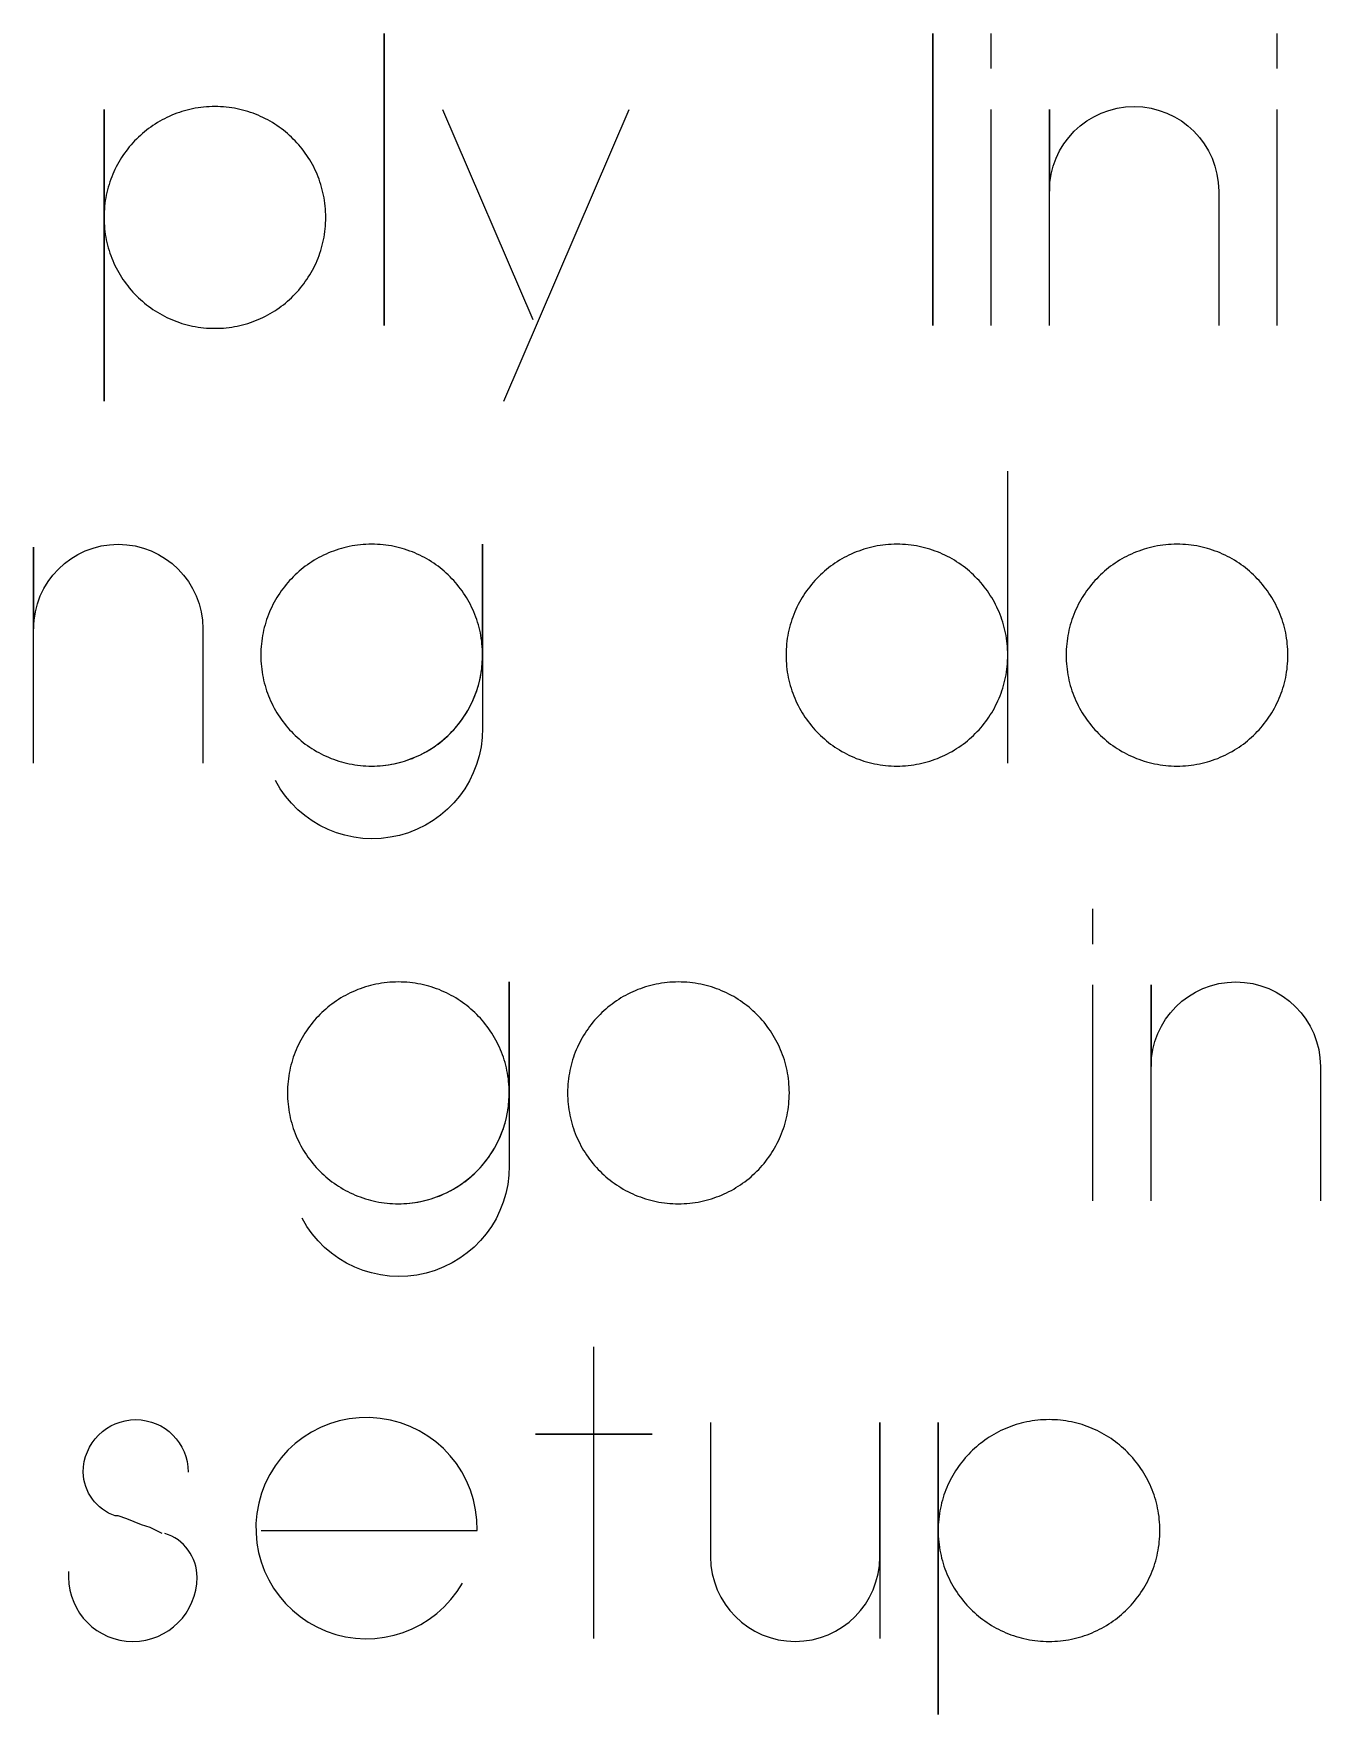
# Model space of a CAD drawing. Extents: x -841 to 7008, y -577 to 2808.
# Drawn here: x 1951.5 to 2172, y -506.3 to -218.3 of the extents above; entities that cross this region are included whole.
import ezdxf

# ---------------------------------------------------------------- set-up
doc = ezdxf.new("R2010")
doc.units = 0
doc.layers.add('T5_LOGOLAYER_2', color=18, linetype='CONTINUOUS')

msp = doc.modelspace()

# ---------------------------------------------------------------- linework, layer by layer
at = {"layer": 'T5_LOGOLAYER_2'}
for points in [[(2011.58, -268.28), (2011.58, -218.28)], [(2105.58, -268.28), (2105.58, -218.28)], [(1963.58, -268.28), (1963.58, -231.28), (1963.58, -249.78), (1963.58, -250.27), (1963.6, -250.76), (1963.63, -251.25), (1963.67, -251.73), (1963.73, -252.2), (1963.79, -252.68), (1963.87, -253.15), (1963.96, -253.61), (1964.06, -254.07), (1964.17, -254.53), (1964.3, -254.99), (1964.43, -255.43), (1964.57, -255.88), (1964.73, -256.32), (1964.89, -256.75), (1965.07, -257.18), (1965.25, -257.6), (1965.45, -258.02), (1965.65, -258.43), (1965.87, -258.84), (1966.09, -259.24), (1966.33, -259.64), (1966.57, -260.02), (1966.82, -260.41), (1967.08, -260.78), (1967.35, -261.15), (1967.63, -261.51), (1967.91, -261.87), (1968.21, -262.22), (1968.51, -262.56), (1968.82, -262.89), (1969.14, -263.22), (1969.47, -263.54), (1969.8, -263.85), (1970.14, -264.15), (1970.49, -264.45), (1970.85, -264.73), (1971.21, -265.01), (1971.58, -265.28), (1971.95, -265.54), (1972.34, -265.79), (1972.72, -266.03), (1973.12, -266.27), (1973.52, -266.49), (1973.93, -266.71), (1974.34, -266.91), (1974.76, -267.11), (1975.18, -267.29), (1975.61, -267.47), (1976.04, -267.63), (1976.48, -267.79), (1976.93, -267.93), (1977.37, -268.06), (1977.83, -268.19), (1978.29, -268.3), (1978.75, -268.4), (1979.21, -268.49), (1979.68, -268.57), (1980.16, -268.63), (1980.63, -268.69), (1981.11, -268.73), (1981.6, -268.76), (1982.09, -268.78), (1982.58, -268.78), (1983.07, -268.78), (1983.55, -268.76), (1984.04, -268.73), (1984.52, -268.69), (1985, -268.63), (1985.47, -268.57), (1985.94, -268.49), (1986.41, -268.4), (1986.87, -268.3), (1987.32, -268.19), (1987.78, -268.06), (1988.23, -267.93), (1988.67, -267.79), (1989.11, -267.63), (1989.54, -267.47), (1989.97, -267.29), (1990.4, -267.11), (1990.81, -266.91), (1991.23, -266.71), (1991.63, -266.49), (1992.03, -266.27), (1992.43, -266.03), (1992.82, -265.79), (1993.2, -265.54), (1993.57, -265.28), (1993.94, -265.01), (1994.31, -264.73), (1994.66, -264.45), (1995.01, -264.15), (1995.35, -263.85), (1995.68, -263.54), (1996.01, -263.22), (1996.33, -262.89), (1996.64, -262.56), (1996.94, -262.22), (1997.24, -261.87), (1997.52, -261.51), (1997.8, -261.15), (1998.07, -260.78), (1998.33, -260.41), (1998.58, -260.02), (1998.83, -259.64), (1999.06, -259.24), (1999.28, -258.84), (1999.5, -258.43), (1999.7, -258.02), (1999.9, -257.6), (2000.08, -257.18), (2000.26, -256.75), (2000.42, -256.32), (2000.58, -255.88), (2000.72, -255.43), (2000.86, -254.99), (2000.98, -254.53), (2001.09, -254.07), (2001.19, -253.61), (2001.28, -253.15), (2001.36, -252.68), (2001.42, -252.2), (2001.48, -251.73), (2001.52, -251.25), (2001.55, -250.76), (2001.57, -250.27), (2001.58, -249.78), (2001.57, -249.29), (2001.55, -248.81), (2001.52, -248.32), (2001.48, -247.84), (2001.42, -247.36), (2001.36, -246.89), (2001.28, -246.42), (2001.19, -245.95), (2001.09, -245.49), (2000.98, -245.04), (2000.86, -244.58), (2000.72, -244.13), (2000.58, -243.69), (2000.42, -243.25), (2000.26, -242.82), (2000.08, -242.39), (1999.9, -241.96), (1999.7, -241.55), (1999.5, -241.13), (1999.28, -240.73), (1999.06, -240.33), (1998.83, -239.93), (1998.58, -239.54), (1998.33, -239.16), (1998.07, -238.79), (1997.8, -238.42), (1997.52, -238.05), (1997.24, -237.7), (1996.94, -237.35), (1996.64, -237.01), (1996.33, -236.68), (1996.01, -236.35), (1995.68, -236.03), (1995.35, -235.72), (1995.01, -235.42), (1994.66, -235.12), (1994.31, -234.84), (1993.94, -234.56), (1993.57, -234.29), (1993.2, -234.03), (1992.82, -233.78), (1992.43, -233.53), (1992.03, -233.3), (1991.63, -233.08), (1991.23, -232.86), (1990.81, -232.66), (1990.4, -232.46), (1989.97, -232.28), (1989.54, -232.1), (1989.11, -231.94), (1988.67, -231.78), (1988.23, -231.64), (1987.78, -231.5), (1987.32, -231.38), (1986.87, -231.27), (1986.41, -231.17), (1985.94, -231.08), (1985.47, -231), (1985, -230.94), (1984.52, -230.88), (1984.04, -230.84), (1983.55, -230.81), (1983.07, -230.79), (1982.58, -230.78), (1982.09, -230.79), (1981.6, -230.81), (1981.11, -230.84), (1980.63, -230.88), (1980.16, -230.94), (1979.68, -231), (1979.21, -231.08), (1978.75, -231.17), (1978.29, -231.27), (1977.83, -231.38), (1977.37, -231.5), (1976.93, -231.64), (1976.48, -231.78), (1976.04, -231.94), (1975.61, -232.1), (1975.18, -232.28), (1974.76, -232.46), (1974.34, -232.66), (1973.93, -232.86), (1973.52, -233.08), (1973.12, -233.3), (1972.72, -233.53), (1972.34, -233.78), (1971.95, -234.03), (1971.58, -234.29), (1971.21, -234.56), (1970.85, -234.84), (1970.49, -235.12), (1970.14, -235.42), (1969.8, -235.72), (1969.47, -236.03), (1969.14, -236.35), (1968.82, -236.68), (1968.51, -237.01), (1968.21, -237.35), (1967.91, -237.7), (1967.63, -238.05), (1967.35, -238.42), (1967.08, -238.79), (1966.82, -239.16), (1966.57, -239.54), (1966.33, -239.93), (1966.09, -240.33), (1965.87, -240.73), (1965.65, -241.13), (1965.45, -241.55), (1965.25, -241.96), (1965.07, -242.39), (1964.89, -242.82), (1964.73, -243.25), (1964.57, -243.69), (1964.43, -244.13), (1964.3, -244.58), (1964.17, -245.04), (1964.06, -245.49), (1963.96, -245.95), (1963.87, -246.42), (1963.79, -246.89), (1963.73, -247.36), (1963.67, -247.84), (1963.63, -248.32), (1963.6, -248.81), (1963.58, -249.29), (1963.58, -249.78), (1963.58, -281.28)], [(2009.44, -343.78), (2009.93, -343.78), (2010.42, -343.76), (2010.9, -343.73), (2011.39, -343.69), (2011.86, -343.63), (2012.34, -343.57), (2012.81, -343.49), (2013.27, -343.4), (2013.73, -343.3), (2014.19, -343.19), (2014.64, -343.06), (2015.09, -342.93), (2015.54, -342.79), (2015.98, -342.63), (2016.41, -342.47), (2016.84, -342.29), (2017.26, -342.11), (2017.68, -341.91), (2018.09, -341.71), (2018.5, -341.49), (2018.9, -341.27), (2019.29, -341.03), (2019.68, -340.79), (2020.07, -340.54), (2020.44, -340.28), (2020.81, -340.01), (2021.17, -339.73), (2021.53, -339.45), (2021.88, -339.15), (2022.22, -338.85), (2022.55, -338.54), (2022.88, -338.22), (2023.2, -337.89), (2023.51, -337.56), (2023.81, -337.22), (2024.1, -336.87), (2024.39, -336.51), (2024.67, -336.15), (2024.94, -335.78), (2025.2, -335.41), (2025.45, -335.02), (2025.69, -334.64), (2025.93, -334.24), (2026.15, -333.84), (2026.36, -333.43), (2026.57, -333.02), (2026.76, -332.6), (2026.95, -332.18), (2027.12, -331.75), (2027.29, -331.32), (2027.44, -330.88), (2027.59, -330.43), (2027.72, -329.99), (2027.84, -329.53), (2027.96, -329.07), (2028.06, -328.61), (2028.15, -328.15), (2028.22, -327.68), (2028.29, -327.2), (2028.34, -326.73), (2028.39, -326.25), (2028.42, -325.76), (2028.44, -325.27), (2028.44, -324.78), (2028.44, -324.29), (2028.42, -323.81), (2028.39, -323.32), (2028.34, -322.84), (2028.29, -322.36), (2028.22, -321.89), (2028.15, -321.42), (2028.06, -320.95), (2027.96, -320.49), (2027.84, -320.04), (2027.72, -319.58), (2027.59, -319.13), (2027.44, -318.69), (2027.29, -318.25), (2027.12, -317.82), (2026.95, -317.39), (2026.76, -316.96), (2026.57, -316.55), (2026.36, -316.13), (2026.15, -315.73), (2025.93, -315.33), (2025.69, -314.93), (2025.45, -314.54), (2025.2, -314.16), (2024.94, -313.79), (2024.67, -313.42), (2024.39, -313.05), (2024.1, -312.7), (2023.81, -312.35), (2023.51, -312.01), (2023.2, -311.68), (2022.88, -311.35), (2022.55, -311.03), (2022.22, -310.72), (2021.88, -310.42), (2021.53, -310.12), (2021.17, -309.84), (2020.81, -309.56), (2020.44, -309.29), (2020.07, -309.03), (2019.68, -308.78), (2019.29, -308.53), (2018.9, -308.3), (2018.5, -308.08), (2018.09, -307.86), (2017.68, -307.66), (2017.26, -307.46), (2016.84, -307.28), (2016.41, -307.1), (2015.98, -306.94), (2015.54, -306.78), (2015.09, -306.64), (2014.64, -306.5), (2014.19, -306.38), (2013.73, -306.27), (2013.27, -306.17), (2012.81, -306.08), (2012.34, -306), (2011.86, -305.94), (2011.39, -305.88), (2010.9, -305.84), (2010.42, -305.81), (2009.93, -305.79), (2009.44, -305.78), (2008.95, -305.79), (2008.46, -305.81), (2007.98, -305.84), (2007.5, -305.88), (2007.02, -305.94), (2006.55, -306), (2006.08, -306.08), (2005.61, -306.17), (2005.15, -306.27), (2004.69, -306.38), (2004.24, -306.5), (2003.79, -306.64), (2003.35, -306.78), (2002.91, -306.94), (2002.48, -307.1), (2002.05, -307.28), (2001.62, -307.46), (2001.21, -307.66), (2000.79, -307.86), (2000.39, -308.08), (1999.99, -308.3), (1999.59, -308.53), (1999.2, -308.78), (1998.82, -309.03), (1998.44, -309.29), (1998.07, -309.56), (1997.71, -309.84), (1997.36, -310.12), (1997.01, -310.42), (1996.67, -310.72), (1996.33, -311.03), (1996.01, -311.35), (1995.69, -311.68), (1995.38, -312.01), (1995.08, -312.35), (1994.78, -312.7), (1994.5, -313.05), (1994.22, -313.42), (1993.95, -313.79), (1993.69, -314.16), (1993.44, -314.54), (1993.19, -314.93), (1992.96, -315.33), (1992.74, -315.73), (1992.52, -316.13), (1992.32, -316.55), (1992.12, -316.96), (1991.94, -317.39), (1991.76, -317.82), (1991.6, -318.25), (1991.44, -318.69), (1991.3, -319.13), (1991.16, -319.58), (1991.04, -320.04), (1990.93, -320.49), (1990.83, -320.95), (1990.74, -321.42), (1990.66, -321.89), (1990.6, -322.36), (1990.54, -322.84), (1990.5, -323.32), (1990.47, -323.81), (1990.45, -324.29), (1990.44, -324.78), (1990.45, -325.27), (1990.47, -325.76), (1990.5, -326.25), (1990.54, -326.73), (1990.6, -327.2), (1990.66, -327.68), (1990.74, -328.15), (1990.83, -328.61), (1990.93, -329.07), (1991.04, -329.53), (1991.16, -329.99), (1991.3, -330.43), (1991.44, -330.88), (1991.6, -331.32), (1991.76, -331.75), (1991.94, -332.18), (1992.12, -332.6), (1992.32, -333.02), (1992.52, -333.43), (1992.74, -333.84), (1992.96, -334.24), (1993.19, -334.64), (1993.44, -335.02), (1993.69, -335.41), (1993.95, -335.78), (1994.22, -336.15), (1994.5, -336.51), (1994.78, -336.87), (1995.08, -337.22), (1995.38, -337.56), (1995.69, -337.89), (1996.01, -338.22), (1996.33, -338.54), (1996.67, -338.85), (1997.01, -339.15), (1997.36, -339.45), (1997.71, -339.73), (1998.07, -340.01), (1998.44, -340.28), (1998.82, -340.54), (1999.2, -340.79), (1999.59, -341.03), (1999.99, -341.27), (2000.39, -341.49), (2000.79, -341.71), (2001.21, -341.91), (2001.62, -342.11), (2002.05, -342.29), (2002.48, -342.47), (2002.91, -342.63), (2003.35, -342.79), (2003.79, -342.93), (2004.24, -343.06), (2004.69, -343.19), (2005.15, -343.3), (2005.61, -343.4), (2006.08, -343.49), (2006.55, -343.57), (2007.02, -343.63), (2007.5, -343.69), (2007.98, -343.73), (2008.46, -343.76), (2008.95, -343.78)], [(2147.44, -343.78), (2147.93, -343.78), (2148.42, -343.76), (2148.9, -343.73), (2149.39, -343.69), (2149.86, -343.63), (2150.34, -343.57), (2150.81, -343.49), (2151.27, -343.4), (2151.73, -343.3), (2152.19, -343.19), (2152.64, -343.06), (2153.09, -342.93), (2153.54, -342.79), (2153.98, -342.63), (2154.41, -342.47), (2154.84, -342.29), (2155.26, -342.11), (2155.68, -341.91), (2156.09, -341.71), (2156.5, -341.49), (2156.9, -341.27), (2157.29, -341.03), (2157.68, -340.79), (2158.07, -340.54), (2158.44, -340.28), (2158.81, -340.01), (2159.17, -339.73), (2159.53, -339.45), (2159.88, -339.15), (2160.22, -338.85), (2160.55, -338.54), (2160.88, -338.22), (2161.2, -337.89), (2161.51, -337.56), (2161.81, -337.22), (2162.1, -336.87), (2162.39, -336.51), (2162.67, -336.15), (2162.94, -335.78), (2163.2, -335.41), (2163.45, -335.02), (2163.69, -334.64), (2163.93, -334.24), (2164.15, -333.84), (2164.36, -333.43), (2164.57, -333.02), (2164.76, -332.6), (2164.95, -332.18), (2165.12, -331.75), (2165.29, -331.32), (2165.44, -330.88), (2165.59, -330.43), (2165.72, -329.99), (2165.84, -329.53), (2165.96, -329.07), (2166.06, -328.61), (2166.15, -328.15), (2166.22, -327.68), (2166.29, -327.2), (2166.34, -326.73), (2166.39, -326.25), (2166.42, -325.76), (2166.44, -325.27), (2166.44, -324.78), (2166.44, -324.29), (2166.42, -323.81), (2166.39, -323.32), (2166.34, -322.84), (2166.29, -322.36), (2166.22, -321.89), (2166.15, -321.42), (2166.06, -320.95), (2165.96, -320.49), (2165.84, -320.04), (2165.72, -319.58), (2165.59, -319.13), (2165.44, -318.69), (2165.29, -318.25), (2165.12, -317.82), (2164.95, -317.39), (2164.76, -316.96), (2164.57, -316.55), (2164.36, -316.13), (2164.15, -315.73), (2163.93, -315.33), (2163.69, -314.93), (2163.45, -314.54), (2163.2, -314.16), (2162.94, -313.79), (2162.67, -313.42), (2162.39, -313.05), (2162.1, -312.7), (2161.81, -312.35), (2161.51, -312.01), (2161.2, -311.68), (2160.88, -311.35), (2160.55, -311.03), (2160.22, -310.72), (2159.88, -310.42), (2159.53, -310.12), (2159.17, -309.84), (2158.81, -309.56), (2158.44, -309.29), (2158.07, -309.03), (2157.68, -308.78), (2157.29, -308.53), (2156.9, -308.3), (2156.5, -308.08), (2156.09, -307.86), (2155.68, -307.66), (2155.26, -307.46), (2154.84, -307.28), (2154.41, -307.1), (2153.98, -306.94), (2153.54, -306.78), (2153.09, -306.64), (2152.64, -306.5), (2152.19, -306.38), (2151.73, -306.27), (2151.27, -306.17), (2150.81, -306.08), (2150.34, -306), (2149.86, -305.94), (2149.39, -305.88), (2148.9, -305.84), (2148.42, -305.81), (2147.93, -305.79), (2147.44, -305.78), (2146.95, -305.79), (2146.46, -305.81), (2145.98, -305.84), (2145.5, -305.88), (2145.02, -305.94), (2144.55, -306), (2144.08, -306.08), (2143.61, -306.17), (2143.15, -306.27), (2142.69, -306.38), (2142.24, -306.5), (2141.79, -306.64), (2141.35, -306.78), (2140.91, -306.94), (2140.48, -307.1), (2140.05, -307.28), (2139.62, -307.46), (2139.21, -307.66), (2138.79, -307.86), (2138.39, -308.08), (2137.99, -308.3), (2137.59, -308.53), (2137.2, -308.78), (2136.82, -309.03), (2136.44, -309.29), (2136.07, -309.56), (2135.71, -309.84), (2135.36, -310.12), (2135.01, -310.42), (2134.67, -310.72), (2134.33, -311.03), (2134.01, -311.35), (2133.69, -311.68), (2133.38, -312.01), (2133.08, -312.35), (2132.78, -312.7), (2132.5, -313.05), (2132.22, -313.42), (2131.95, -313.79), (2131.69, -314.16), (2131.44, -314.54), (2131.19, -314.93), (2130.96, -315.33), (2130.74, -315.73), (2130.52, -316.13), (2130.32, -316.55), (2130.12, -316.96), (2129.94, -317.39), (2129.76, -317.82), (2129.6, -318.25), (2129.44, -318.69), (2129.3, -319.13), (2129.16, -319.58), (2129.04, -320.04), (2128.93, -320.49), (2128.83, -320.95), (2128.74, -321.42), (2128.66, -321.89), (2128.6, -322.36), (2128.54, -322.84), (2128.5, -323.32), (2128.47, -323.81), (2128.45, -324.29), (2128.44, -324.78), (2128.45, -325.27), (2128.47, -325.76), (2128.5, -326.25), (2128.54, -326.73), (2128.6, -327.2), (2128.66, -327.68), (2128.74, -328.15), (2128.83, -328.61), (2128.93, -329.07), (2129.04, -329.53), (2129.16, -329.99), (2129.3, -330.43), (2129.44, -330.88), (2129.6, -331.32), (2129.76, -331.75), (2129.94, -332.18), (2130.12, -332.6), (2130.32, -333.02), (2130.52, -333.43), (2130.74, -333.84), (2130.96, -334.24), (2131.19, -334.64), (2131.44, -335.02), (2131.69, -335.41), (2131.95, -335.78), (2132.22, -336.15), (2132.5, -336.51), (2132.78, -336.87), (2133.08, -337.22), (2133.38, -337.56), (2133.69, -337.89), (2134.01, -338.22), (2134.33, -338.54), (2134.67, -338.85), (2135.01, -339.15), (2135.36, -339.45), (2135.71, -339.73), (2136.07, -340.01), (2136.44, -340.28), (2136.82, -340.54), (2137.2, -340.79), (2137.59, -341.03), (2137.99, -341.27), (2138.39, -341.49), (2138.79, -341.71), (2139.21, -341.91), (2139.62, -342.11), (2140.05, -342.29), (2140.48, -342.47), (2140.91, -342.63), (2141.35, -342.79), (2141.79, -342.93), (2142.24, -343.06), (2142.69, -343.19), (2143.15, -343.3), (2143.61, -343.4), (2144.08, -343.49), (2144.55, -343.57), (2145.02, -343.63), (2145.5, -343.69), (2145.98, -343.73), (2146.46, -343.76), (2146.95, -343.78)], [(2014.01, -418.78), (2014.5, -418.78), (2014.99, -418.76), (2015.47, -418.73), (2015.95, -418.69), (2016.43, -418.63), (2016.9, -418.57), (2017.37, -418.49), (2017.84, -418.4), (2018.3, -418.3), (2018.76, -418.19), (2019.21, -418.06), (2019.66, -417.93), (2020.1, -417.79), (2020.54, -417.63), (2020.98, -417.47), (2021.4, -417.29), (2021.83, -417.11), (2022.25, -416.91), (2022.66, -416.71), (2023.07, -416.49), (2023.47, -416.27), (2023.86, -416.03), (2024.25, -415.79), (2024.63, -415.54), (2025.01, -415.28), (2025.38, -415.01), (2025.74, -414.73), (2026.1, -414.45), (2026.44, -414.15), (2026.78, -413.85), (2027.12, -413.54), (2027.44, -413.22), (2027.76, -412.89), (2028.07, -412.56), (2028.38, -412.22), (2028.67, -411.87), (2028.96, -411.51), (2029.23, -411.15), (2029.5, -410.78), (2029.76, -410.41), (2030.02, -410.02), (2030.26, -409.64), (2030.49, -409.24), (2030.72, -408.84), (2030.93, -408.43), (2031.14, -408.02), (2031.33, -407.6), (2031.52, -407.18), (2031.69, -406.75), (2031.86, -406.32), (2032.01, -405.88), (2032.16, -405.43), (2032.29, -404.99), (2032.41, -404.53), (2032.52, -404.07), (2032.62, -403.61), (2032.71, -403.15), (2032.79, -402.68), (2032.86, -402.2), (2032.91, -401.73), (2032.95, -401.25), (2032.98, -400.76), (2033, -400.27), (2033.01, -399.78), (2033, -399.29), (2032.98, -398.81), (2032.95, -398.32), (2032.91, -397.84), (2032.86, -397.36), (2032.79, -396.89), (2032.71, -396.42), (2032.62, -395.95), (2032.52, -395.49), (2032.41, -395.04), (2032.29, -394.58), (2032.16, -394.13), (2032.01, -393.69), (2031.86, -393.25), (2031.69, -392.82), (2031.52, -392.39), (2031.33, -391.96), (2031.14, -391.55), (2030.93, -391.13), (2030.72, -390.73), (2030.49, -390.33), (2030.26, -389.93), (2030.02, -389.54), (2029.76, -389.16), (2029.5, -388.79), (2029.23, -388.42), (2028.96, -388.05), (2028.67, -387.7), (2028.38, -387.35), (2028.07, -387.01), (2027.76, -386.68), (2027.44, -386.35), (2027.12, -386.03), (2026.78, -385.72), (2026.44, -385.42), (2026.1, -385.12), (2025.74, -384.84), (2025.38, -384.56), (2025.01, -384.29), (2024.63, -384.03), (2024.25, -383.78), (2023.86, -383.53), (2023.47, -383.3), (2023.07, -383.08), (2022.66, -382.86), (2022.25, -382.66), (2021.83, -382.46), (2021.4, -382.28), (2020.98, -382.1), (2020.54, -381.94), (2020.1, -381.78), (2019.66, -381.64), (2019.21, -381.5), (2018.76, -381.38), (2018.3, -381.27), (2017.84, -381.17), (2017.37, -381.08), (2016.9, -381), (2016.43, -380.94), (2015.95, -380.88), (2015.47, -380.84), (2014.99, -380.81), (2014.5, -380.79), (2014.01, -380.78), (2013.52, -380.79), (2013.03, -380.81), (2012.55, -380.84), (2012.07, -380.88), (2011.59, -380.94), (2011.12, -381), (2010.65, -381.08), (2010.18, -381.17), (2009.72, -381.27), (2009.26, -381.38), (2008.81, -381.5), (2008.36, -381.64), (2007.92, -381.78), (2007.48, -381.94), (2007.04, -382.1), (2006.61, -382.28), (2006.19, -382.46), (2005.77, -382.66), (2005.36, -382.86), (2004.95, -383.08), (2004.55, -383.3), (2004.16, -383.53), (2003.77, -383.78), (2003.39, -384.03), (2003.01, -384.29), (2002.64, -384.56), (2002.28, -384.84), (2001.92, -385.12), (2001.58, -385.42), (2001.23, -385.72), (2000.9, -386.03), (2000.57, -386.35), (2000.26, -386.68), (1999.95, -387.01), (1999.64, -387.35), (1999.35, -387.7), (1999.06, -388.05), (1998.78, -388.42), (1998.51, -388.79), (1998.25, -389.16), (1998, -389.54), (1997.76, -389.93), (1997.53, -390.33), (1997.3, -390.73), (1997.09, -391.13), (1996.88, -391.55), (1996.69, -391.96), (1996.5, -392.39), (1996.33, -392.82), (1996.16, -393.25), (1996.01, -393.69), (1995.86, -394.13), (1995.73, -394.58), (1995.61, -395.04), (1995.5, -395.49), (1995.4, -395.95), (1995.31, -396.42), (1995.23, -396.89), (1995.16, -397.36), (1995.11, -397.84), (1995.06, -398.32), (1995.03, -398.81), (1995.02, -399.29), (1995.01, -399.78), (1995.02, -400.27), (1995.03, -400.76), (1995.06, -401.25), (1995.11, -401.73), (1995.16, -402.2), (1995.23, -402.68), (1995.31, -403.15), (1995.4, -403.61), (1995.5, -404.07), (1995.61, -404.53), (1995.73, -404.99), (1995.86, -405.43), (1996.01, -405.88), (1996.16, -406.32), (1996.33, -406.75), (1996.5, -407.18), (1996.69, -407.6), (1996.88, -408.02), (1997.09, -408.43), (1997.3, -408.84), (1997.53, -409.24), (1997.76, -409.64), (1998, -410.02), (1998.25, -410.41), (1998.51, -410.78), (1998.78, -411.15), (1999.06, -411.51), (1999.35, -411.87), (1999.64, -412.22), (1999.95, -412.56), (2000.26, -412.89), (2000.57, -413.22), (2000.9, -413.54), (2001.23, -413.85), (2001.58, -414.15), (2001.92, -414.45), (2002.28, -414.73), (2002.64, -415.01), (2003.01, -415.28), (2003.39, -415.54), (2003.77, -415.79), (2004.16, -416.03), (2004.55, -416.27), (2004.95, -416.49), (2005.36, -416.71), (2005.77, -416.91), (2006.19, -417.11), (2006.61, -417.29), (2007.04, -417.47), (2007.48, -417.63), (2007.92, -417.79), (2008.36, -417.93), (2008.81, -418.06), (2009.26, -418.19), (2009.72, -418.3), (2010.18, -418.4), (2010.65, -418.49), (2011.12, -418.57), (2011.59, -418.63), (2012.07, -418.69), (2012.55, -418.73), (2013.03, -418.76), (2013.52, -418.78)], [(2062.01, -418.78), (2062.5, -418.78), (2062.99, -418.76), (2063.47, -418.73), (2063.95, -418.69), (2064.43, -418.63), (2064.9, -418.57), (2065.37, -418.49), (2065.84, -418.4), (2066.3, -418.3), (2066.76, -418.19), (2067.21, -418.06), (2067.66, -417.93), (2068.1, -417.79), (2068.54, -417.63), (2068.98, -417.47), (2069.4, -417.29), (2069.83, -417.11), (2070.25, -416.91), (2070.66, -416.71), (2071.07, -416.49), (2071.47, -416.27), (2071.86, -416.03), (2072.25, -415.79), (2072.63, -415.54), (2073.01, -415.28), (2073.38, -415.01), (2073.74, -414.73), (2074.1, -414.45), (2074.44, -414.15), (2074.78, -413.85), (2075.12, -413.54), (2075.44, -413.22), (2075.76, -412.89), (2076.07, -412.56), (2076.38, -412.22), (2076.67, -411.87), (2076.96, -411.51), (2077.23, -411.15), (2077.5, -410.78), (2077.76, -410.41), (2078.02, -410.02), (2078.26, -409.64), (2078.49, -409.24), (2078.72, -408.84), (2078.93, -408.43), (2079.14, -408.02), (2079.33, -407.6), (2079.52, -407.18), (2079.69, -406.75), (2079.86, -406.32), (2080.01, -405.88), (2080.16, -405.43), (2080.29, -404.99), (2080.41, -404.53), (2080.52, -404.07), (2080.62, -403.61), (2080.71, -403.15), (2080.79, -402.68), (2080.86, -402.2), (2080.91, -401.73), (2080.95, -401.25), (2080.98, -400.76), (2081, -400.27), (2081.01, -399.78), (2081, -399.29), (2080.98, -398.81), (2080.95, -398.32), (2080.91, -397.84), (2080.86, -397.36), (2080.79, -396.89), (2080.71, -396.42), (2080.62, -395.95), (2080.52, -395.49), (2080.41, -395.04), (2080.29, -394.58), (2080.16, -394.13), (2080.01, -393.69), (2079.86, -393.25), (2079.69, -392.82), (2079.52, -392.39), (2079.33, -391.96), (2079.14, -391.55), (2078.93, -391.13), (2078.72, -390.73), (2078.49, -390.33), (2078.26, -389.93), (2078.02, -389.54), (2077.76, -389.16), (2077.5, -388.79), (2077.23, -388.42), (2076.96, -388.05), (2076.67, -387.7), (2076.38, -387.35), (2076.07, -387.01), (2075.76, -386.68), (2075.44, -386.35), (2075.12, -386.03), (2074.78, -385.72), (2074.44, -385.42), (2074.1, -385.12), (2073.74, -384.84), (2073.38, -384.56), (2073.01, -384.29), (2072.63, -384.03), (2072.25, -383.78), (2071.86, -383.53), (2071.47, -383.3), (2071.07, -383.08), (2070.66, -382.86), (2070.25, -382.66), (2069.83, -382.46), (2069.4, -382.28), (2068.98, -382.1), (2068.54, -381.94), (2068.1, -381.78), (2067.66, -381.64), (2067.21, -381.5), (2066.76, -381.38), (2066.3, -381.27), (2065.84, -381.17), (2065.37, -381.08), (2064.9, -381), (2064.43, -380.94), (2063.95, -380.88), (2063.47, -380.84), (2062.99, -380.81), (2062.5, -380.79), (2062.01, -380.78), (2061.52, -380.79), (2061.03, -380.81), (2060.55, -380.84), (2060.07, -380.88), (2059.59, -380.94), (2059.12, -381), (2058.65, -381.08), (2058.18, -381.17), (2057.72, -381.27), (2057.26, -381.38), (2056.81, -381.5), (2056.36, -381.64), (2055.92, -381.78), (2055.48, -381.94), (2055.04, -382.1), (2054.61, -382.28), (2054.19, -382.46), (2053.77, -382.66), (2053.36, -382.86), (2052.95, -383.08), (2052.55, -383.3), (2052.16, -383.53), (2051.77, -383.78), (2051.39, -384.03), (2051.01, -384.29), (2050.64, -384.56), (2050.28, -384.84), (2049.92, -385.12), (2049.58, -385.42), (2049.23, -385.72), (2048.9, -386.03), (2048.57, -386.35), (2048.26, -386.68), (2047.95, -387.01), (2047.64, -387.35), (2047.35, -387.7), (2047.06, -388.05), (2046.78, -388.42), (2046.51, -388.79), (2046.25, -389.16), (2046, -389.54), (2045.76, -389.93), (2045.53, -390.33), (2045.3, -390.73), (2045.09, -391.13), (2044.88, -391.55), (2044.69, -391.96), (2044.5, -392.39), (2044.33, -392.82), (2044.16, -393.25), (2044.01, -393.69), (2043.86, -394.13), (2043.73, -394.58), (2043.61, -395.04), (2043.5, -395.49), (2043.4, -395.95), (2043.31, -396.42), (2043.23, -396.89), (2043.16, -397.36), (2043.11, -397.84), (2043.06, -398.32), (2043.03, -398.81), (2043.02, -399.29), (2043.01, -399.78), (2043.02, -400.27), (2043.03, -400.76), (2043.06, -401.25), (2043.11, -401.73), (2043.16, -402.2), (2043.23, -402.68), (2043.31, -403.15), (2043.4, -403.61), (2043.5, -404.07), (2043.61, -404.53), (2043.73, -404.99), (2043.86, -405.43), (2044.01, -405.88), (2044.16, -406.32), (2044.33, -406.75), (2044.5, -407.18), (2044.69, -407.6), (2044.88, -408.02), (2045.09, -408.43), (2045.3, -408.84), (2045.53, -409.24), (2045.76, -409.64), (2046, -410.02), (2046.25, -410.41), (2046.51, -410.78), (2046.78, -411.15), (2047.06, -411.51), (2047.35, -411.87), (2047.64, -412.22), (2047.95, -412.56), (2048.26, -412.89), (2048.57, -413.22), (2048.9, -413.54), (2049.23, -413.85), (2049.58, -414.15), (2049.92, -414.45), (2050.28, -414.73), (2050.64, -415.01), (2051.01, -415.28), (2051.39, -415.54), (2051.77, -415.79), (2052.16, -416.03), (2052.55, -416.27), (2052.95, -416.49), (2053.36, -416.71), (2053.77, -416.91), (2054.19, -417.11), (2054.61, -417.29), (2055.04, -417.47), (2055.48, -417.63), (2055.92, -417.79), (2056.36, -417.93), (2056.81, -418.06), (2057.26, -418.19), (2057.72, -418.3), (2058.18, -418.4), (2058.65, -418.49), (2059.12, -418.57), (2059.59, -418.63), (2060.07, -418.69), (2060.55, -418.73), (2061.03, -418.76), (2061.52, -418.78)], [(2106.51, -493.28), (2106.51, -456.28), (2106.51, -474.78), (2106.52, -475.27), (2106.53, -475.76), (2106.56, -476.25), (2106.61, -476.73), (2106.66, -477.2), (2106.73, -477.68), (2106.81, -478.15), (2106.9, -478.61), (2107, -479.07), (2107.11, -479.53), (2107.23, -479.99), (2107.36, -480.43), (2107.51, -480.88), (2107.66, -481.32), (2107.83, -481.75), (2108, -482.18), (2108.19, -482.6), (2108.38, -483.02), (2108.59, -483.43), (2108.8, -483.84), (2109.03, -484.24), (2109.26, -484.64), (2109.5, -485.02), (2109.75, -485.41), (2110.01, -485.78), (2110.28, -486.15), (2110.56, -486.51), (2110.85, -486.87), (2111.14, -487.22), (2111.45, -487.56), (2111.76, -487.89), (2112.07, -488.22), (2112.4, -488.54), (2112.73, -488.85), (2113.08, -489.15), (2113.42, -489.45), (2113.78, -489.73), (2114.14, -490.01), (2114.51, -490.28), (2114.89, -490.54), (2115.27, -490.79), (2115.66, -491.03), (2116.05, -491.27), (2116.45, -491.49), (2116.86, -491.71), (2117.27, -491.91), (2117.69, -492.11), (2118.11, -492.29), (2118.54, -492.47), (2118.98, -492.63), (2119.42, -492.79), (2119.86, -492.93), (2120.31, -493.06), (2120.76, -493.19), (2121.22, -493.3), (2121.68, -493.4), (2122.15, -493.49), (2122.62, -493.57), (2123.09, -493.63), (2123.57, -493.69), (2124.05, -493.73), (2124.53, -493.76), (2125.02, -493.78), (2125.51, -493.78), (2126, -493.78), (2126.49, -493.76), (2126.97, -493.73), (2127.45, -493.69), (2127.93, -493.63), (2128.4, -493.57), (2128.87, -493.49), (2129.34, -493.4), (2129.8, -493.3), (2130.26, -493.19), (2130.71, -493.06), (2131.16, -492.93), (2131.6, -492.79), (2132.04, -492.63), (2132.48, -492.47), (2132.9, -492.29), (2133.33, -492.11), (2133.75, -491.91), (2134.16, -491.71), (2134.57, -491.49), (2134.97, -491.27), (2135.36, -491.03), (2135.75, -490.79), (2136.13, -490.54), (2136.51, -490.28), (2136.88, -490.01), (2137.24, -489.73), (2137.6, -489.45), (2137.94, -489.15), (2138.28, -488.85), (2138.62, -488.54), (2138.94, -488.22), (2139.26, -487.89), (2139.57, -487.56), (2139.88, -487.22), (2140.17, -486.87), (2140.46, -486.51), (2140.73, -486.15), (2141, -485.78), (2141.26, -485.41), (2141.52, -485.02), (2141.76, -484.64), (2141.99, -484.24), (2142.22, -483.84), (2142.43, -483.43), (2142.64, -483.02), (2142.83, -482.6), (2143.02, -482.18), (2143.19, -481.75), (2143.36, -481.32), (2143.51, -480.88), (2143.66, -480.43), (2143.79, -479.99), (2143.91, -479.53), (2144.02, -479.07), (2144.12, -478.61), (2144.21, -478.15), (2144.29, -477.68), (2144.36, -477.2), (2144.41, -476.73), (2144.45, -476.25), (2144.48, -475.76), (2144.5, -475.27), (2144.51, -474.78), (2144.5, -474.29), (2144.48, -473.81), (2144.45, -473.32), (2144.41, -472.84), (2144.36, -472.36), (2144.29, -471.89), (2144.21, -471.42), (2144.12, -470.95), (2144.02, -470.49), (2143.91, -470.04), (2143.79, -469.58), (2143.66, -469.13), (2143.51, -468.69), (2143.36, -468.25), (2143.19, -467.82), (2143.02, -467.39), (2142.83, -466.96), (2142.64, -466.55), (2142.43, -466.13), (2142.22, -465.73), (2141.99, -465.33), (2141.76, -464.93), (2141.52, -464.54), (2141.26, -464.16), (2141, -463.79), (2140.73, -463.42), (2140.46, -463.05), (2140.17, -462.7), (2139.88, -462.35), (2139.57, -462.01), (2139.26, -461.68), (2138.94, -461.35), (2138.62, -461.03), (2138.28, -460.72), (2137.94, -460.42), (2137.6, -460.12), (2137.24, -459.84), (2136.88, -459.56), (2136.51, -459.29), (2136.13, -459.03), (2135.75, -458.78), (2135.36, -458.53), (2134.97, -458.3), (2134.57, -458.08), (2134.16, -457.86), (2133.75, -457.66), (2133.33, -457.46), (2132.9, -457.28), (2132.48, -457.1), (2132.04, -456.94), (2131.6, -456.78), (2131.16, -456.64), (2130.71, -456.5), (2130.26, -456.38), (2129.8, -456.27), (2129.34, -456.17), (2128.87, -456.08), (2128.4, -456), (2127.93, -455.94), (2127.45, -455.88), (2126.97, -455.84), (2126.49, -455.81), (2126, -455.79), (2125.51, -455.78), (2125.02, -455.79), (2124.53, -455.81), (2124.05, -455.84), (2123.57, -455.88), (2123.09, -455.94), (2122.62, -456), (2122.15, -456.08), (2121.68, -456.17), (2121.22, -456.27), (2120.76, -456.38), (2120.31, -456.5), (2119.86, -456.64), (2119.42, -456.78), (2118.98, -456.94), (2118.54, -457.1), (2118.11, -457.28), (2117.69, -457.46), (2117.27, -457.66), (2116.86, -457.86), (2116.45, -458.08), (2116.05, -458.3), (2115.66, -458.53), (2115.27, -458.78), (2114.89, -459.03), (2114.51, -459.29), (2114.14, -459.56), (2113.78, -459.84), (2113.42, -460.12), (2113.08, -460.42), (2112.73, -460.72), (2112.4, -461.03), (2112.07, -461.35), (2111.76, -461.68), (2111.45, -462.01), (2111.14, -462.35), (2110.85, -462.7), (2110.56, -463.05), (2110.28, -463.42), (2110.01, -463.79), (2109.75, -464.16), (2109.5, -464.54), (2109.26, -464.93), (2109.03, -465.33), (2108.8, -465.73), (2108.59, -466.13), (2108.38, -466.55), (2108.19, -466.96), (2108, -467.39), (2107.83, -467.82), (2107.66, -468.25), (2107.51, -468.69), (2107.36, -469.13), (2107.23, -469.58), (2107.11, -470.04), (2107, -470.49), (2106.9, -470.95), (2106.81, -471.42), (2106.73, -471.89), (2106.66, -472.36), (2106.61, -472.84), (2106.56, -473.32), (2106.53, -473.81), (2106.52, -474.29), (2106.51, -474.78), (2106.51, -506.28)]]:
    msp.add_lwpolyline(points, close=True, dxfattribs=at)
for points in [[(2115.58, -224.28), (2115.58, -218.28)], [(2164.58, -224.28), (2164.58, -218.28)], [(2021.58, -231.28), (2037.08, -267.28)], [(2032.08, -281.28), (2053.58, -231.28)], [(2115.58, -268.28), (2115.58, -231.28)], [(2164.58, -268.28), (2164.58, -231.28)], [(2118.44, -343.28), (2118.44, -324.78), (2118.44, -324.29), (2118.42, -323.81), (2118.39, -323.32), (2118.34, -322.84), (2118.29, -322.36), (2118.22, -321.89), (2118.15, -321.42), (2118.06, -320.95), (2117.96, -320.49), (2117.84, -320.04), (2117.72, -319.58), (2117.59, -319.13), (2117.44, -318.69), (2117.29, -318.25), (2117.12, -317.82), (2116.95, -317.39), (2116.76, -316.96), (2116.57, -316.55), (2116.36, -316.13), (2116.15, -315.73), (2115.93, -315.33), (2115.69, -314.93), (2115.45, -314.54), (2115.2, -314.16), (2114.94, -313.79), (2114.67, -313.42), (2114.39, -313.05), (2114.1, -312.7), (2113.81, -312.35), (2113.51, -312.01), (2113.2, -311.68), (2112.88, -311.35), (2112.55, -311.03), (2112.22, -310.72), (2111.88, -310.42), (2111.53, -310.12), (2111.17, -309.84), (2110.81, -309.56), (2110.44, -309.29), (2110.07, -309.03), (2109.68, -308.78), (2109.29, -308.53), (2108.9, -308.3), (2108.5, -308.08), (2108.09, -307.86), (2107.68, -307.66), (2107.26, -307.46), (2106.84, -307.28), (2106.41, -307.1), (2105.98, -306.94), (2105.54, -306.78), (2105.09, -306.64), (2104.64, -306.5), (2104.19, -306.38), (2103.73, -306.27), (2103.27, -306.17), (2102.81, -306.08), (2102.34, -306), (2101.86, -305.94), (2101.39, -305.88), (2100.9, -305.84), (2100.42, -305.81), (2099.93, -305.79), (2099.44, -305.78), (2098.95, -305.79), (2098.46, -305.81), (2097.98, -305.84), (2097.5, -305.88), (2097.02, -305.94), (2096.55, -306), (2096.08, -306.08), (2095.61, -306.17), (2095.15, -306.27), (2094.69, -306.38), (2094.24, -306.5), (2093.79, -306.64), (2093.35, -306.78), (2092.91, -306.94), (2092.48, -307.1), (2092.05, -307.28), (2091.62, -307.46), (2091.21, -307.66), (2090.79, -307.86), (2090.39, -308.08), (2089.99, -308.3), (2089.59, -308.53), (2089.2, -308.78), (2088.82, -309.03), (2088.44, -309.29), (2088.07, -309.56), (2087.71, -309.84), (2087.36, -310.12), (2087.01, -310.42), (2086.67, -310.72), (2086.33, -311.03), (2086.01, -311.35), (2085.69, -311.68), (2085.38, -312.01), (2085.08, -312.35), (2084.78, -312.7), (2084.5, -313.05), (2084.22, -313.42), (2083.95, -313.79), (2083.69, -314.16), (2083.44, -314.54), (2083.19, -314.93), (2082.96, -315.33), (2082.74, -315.73), (2082.52, -316.13), (2082.32, -316.55), (2082.12, -316.96), (2081.94, -317.39), (2081.76, -317.82), (2081.6, -318.25), (2081.44, -318.69), (2081.3, -319.13), (2081.16, -319.58), (2081.04, -320.04), (2080.93, -320.49), (2080.83, -320.95), (2080.74, -321.42), (2080.66, -321.89), (2080.6, -322.36), (2080.54, -322.84), (2080.5, -323.32), (2080.47, -323.81), (2080.45, -324.29), (2080.44, -324.78), (2080.45, -325.27), (2080.47, -325.76), (2080.5, -326.25), (2080.54, -326.73), (2080.6, -327.2), (2080.66, -327.68), (2080.74, -328.15), (2080.83, -328.61), (2080.93, -329.07), (2081.04, -329.53), (2081.16, -329.99), (2081.3, -330.43), (2081.44, -330.88), (2081.6, -331.32), (2081.76, -331.75), (2081.94, -332.18), (2082.12, -332.6), (2082.32, -333.02), (2082.52, -333.43), (2082.74, -333.84), (2082.96, -334.24), (2083.19, -334.64), (2083.44, -335.02), (2083.69, -335.41), (2083.95, -335.78), (2084.22, -336.15), (2084.5, -336.51), (2084.78, -336.87), (2085.08, -337.22), (2085.38, -337.56), (2085.69, -337.89), (2086.01, -338.22), (2086.33, -338.54), (2086.67, -338.85), (2087.01, -339.15), (2087.36, -339.45), (2087.71, -339.73), (2088.07, -340.01), (2088.44, -340.28), (2088.82, -340.54), (2089.2, -340.79), (2089.59, -341.03), (2089.99, -341.27), (2090.39, -341.49), (2090.79, -341.71), (2091.21, -341.91), (2091.62, -342.11), (2092.05, -342.29), (2092.48, -342.47), (2092.91, -342.63), (2093.35, -342.79), (2093.79, -342.93), (2094.24, -343.06), (2094.69, -343.19), (2095.15, -343.3), (2095.61, -343.4), (2096.08, -343.49), (2096.55, -343.57), (2097.02, -343.63), (2097.5, -343.69), (2097.98, -343.73), (2098.46, -343.76), (2098.95, -343.78), (2099.44, -343.78), (2099.93, -343.78), (2100.42, -343.76), (2100.9, -343.73), (2101.39, -343.69), (2101.86, -343.63), (2102.34, -343.57), (2102.81, -343.49), (2103.27, -343.4), (2103.73, -343.3), (2104.19, -343.19), (2104.64, -343.06), (2105.09, -342.93), (2105.54, -342.79), (2105.98, -342.63), (2106.41, -342.47), (2106.84, -342.29), (2107.26, -342.11), (2107.68, -341.91), (2108.09, -341.71), (2108.5, -341.49), (2108.9, -341.27), (2109.29, -341.03), (2109.68, -340.79), (2110.07, -340.54), (2110.44, -340.28), (2110.81, -340.01), (2111.17, -339.73), (2111.53, -339.45), (2111.88, -339.15), (2112.22, -338.85), (2112.55, -338.54), (2112.88, -338.22), (2113.2, -337.89), (2113.51, -337.56), (2113.81, -337.22), (2114.1, -336.87), (2114.39, -336.51), (2114.67, -336.15), (2114.94, -335.78), (2115.2, -335.41), (2115.45, -335.02), (2115.69, -334.64), (2115.93, -334.24), (2116.15, -333.84), (2116.36, -333.43), (2116.57, -333.02), (2116.76, -332.6), (2116.95, -332.18), (2117.12, -331.75), (2117.29, -331.32), (2117.44, -330.88), (2117.59, -330.43), (2117.72, -329.99), (2117.84, -329.53), (2117.96, -329.07), (2118.06, -328.61), (2118.15, -328.15), (2118.22, -327.68), (2118.29, -327.2), (2118.34, -326.73), (2118.39, -326.25), (2118.42, -325.76), (2118.44, -325.27), (2118.44, -324.78), (2118.44, -293.28)], [(2133.01, -374.28), (2133.01, -368.28)], [(2133.01, -418.28), (2133.01, -381.28)], [(2047.51, -493.28), (2047.51, -458.28), (2037.51, -458.28), (2057.51, -458.28), (2047.51, -458.28), (2047.51, -443.28)]]:
    msp.add_lwpolyline(points, dxfattribs=at)
for points in [[(2125.58, -268.28), (2125.58, -231.28), (2125.58, -245.28, -1), (2154.58, -245.28), (2154.58, -268.28)], [(1951.51, -343.28), (1951.51, -306.28), (1951.51, -320.28, -1), (1980.51, -320.28), (1980.51, -343.28)], [(2009.44, -343.78, 0.421631), (2028.44, -324.28), (2028.44, -305.78), (2028.44, -337.28, -0.782349), (1992.94, -346.28)], [(2014.01, -418.78, 0.421631), (2033.01, -399.28), (2033.01, -380.78), (2033.01, -412.28, -0.782349), (1997.51, -421.28)], [(2143.01, -418.28), (2143.01, -381.28), (2143.01, -395.28, -1), (2172.01, -395.28), (2172.01, -418.28)], [(1973.51, -475.28), (1971.51, -474.28), (1970.01, -473.78), (1967.51, -472.78), (1966.01, -472.28), (1965.51, -472.28, -0.313298), (1960.01, -464.78, -1), (1978.01, -464.78)], [(1990.51, -474.78), (2027.51, -474.78, 0.90232), (1990.08, -470.12, 0.862347), (2025.01, -483.78)], [(2067.51, -456.28), (2067.51, -479.28, 1), (2096.51, -479.28), (2096.51, -456.28), (2096.51, -493.28)], [(1957.51, -481.78), (1957.51, -482.78, 1), (1979.51, -482.78, 0.329104), (1974.01, -475.28)]]:
    msp.add_lwpolyline(points, format="xyb", dxfattribs=at)

doc.saveas('drawing.dxf')
